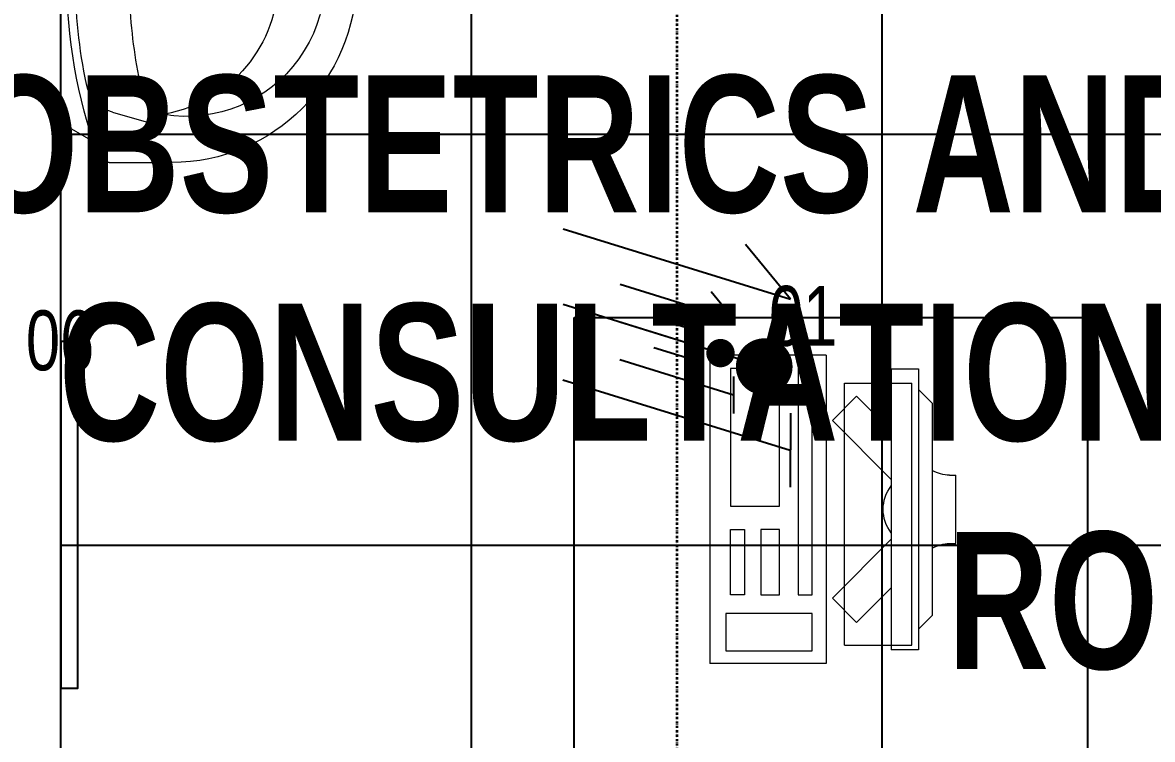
# Model space of a CAD drawing. Extents: x -12260 to 57327, y -29287 to 19916.
# Drawn here: x 20320 to 21971, y -5294 to -4247 of the extents above; entities that cross this region are included whole.
import ezdxf

# ---------------------------------------------------------------- set-up
doc = ezdxf.new("R2010")
doc.units = 0
doc.header["$LTSCALE"] = 0.25
doc.linetypes.add('DASHDOT', pattern=[25.4, 12.7, -6.35, 0, -6.35])
for name, color, linetype, lineweight in [('01-First Floor$0$72_EGR_BASE_TEXT', 252, 'Continuous', 5), ('01-First Floor$0$72_EGR_EQP_TAG', 142, 'Continuous', 5), ('01-First Floor$0$LOADING', 253, 'Continuous', 5), ('01-First Floor$0$SANIT', 250, 'Continuous', 5), ('01-First Floor$0$Walls', 251, 'Continuous', 5), ('E-LITE-CLNG-CNDT', 6, 'DASHDOT', 35), ('E-POWR-WIRE', 6, 'Continuous', 25), ('E-POWR-WIRE @ 100', 6, 'Continuous', 25), ('E-POWR-WIRE @ 20', 6, 'Continuous', 25), ('E-POWR-WIRE @ 50', 6, 'Continuous', 25)]:
    doc.layers.add(name, color=color, linetype=linetype, lineweight=lineweight)
doc.layers.add('01-First Floor$0$FALSE CEILING', color=251, linetype='Continuous')
doc.styles.add('01-First Floor$0$X3G_ENTITY_257CFD', font='swisscl.ttf', dxfattribs={"height": 200})
doc.styles.add('01-First Floor$0$X3G_ENTITY_9EC9', font='swisscl.ttf', dxfattribs={"height": 0.2})

# ---------------------------------------------------------------- blocks, each defined once
blk = doc.blocks.new('01-First Floor$0$lav-manta 60')
at = {"layer": '01-First Floor$0$SANIT'}
for p, q in [((0, 0.04), (0, -0.56)), ((-0.2658, -0.0529), (-0.2358, 0)), ((-0.2358, 0), (0.2358, 0)), ((0.2658, -0.0529), (0.2358, 0)), ((-0.015, -0.1473), (-0.0199, -0.064)), ((0.0274, -0.121), (-0.0078, -0.0673)), ((0.0389, -0.1142), (0.0087, -0.0575)), ((0.0191, -0.077), (0.0199, -0.064)), ((-0.3, -0.0789), (-0.3, -0.18)), ((-0.2185, -0.0841), (-0.2383, -0.1537)), ((0.2185, -0.0841), (0.2383, -0.1537)), ((0.3, -0.0789), (0.3, -0.18)), ((0.015, -0.1473), (0.0174, -0.1057))]:
    blk.add_line(p, q, dxfattribs=at)
for centre, radius, start, end in [((0, -0.8557), 0.8457, 70.1771, 109.8229), ((0, -0.8696), 0.8457, 78.1914, 101.8086), ((0, -0.0617), 0.025, 320.7474, 220.368), ((-0.1608, -0.1006), 0.06, 101.8086, 164.0794), ((0, -0.0617), 0.02, 353.2671, 186.682), ((0, -0.0617), 0.00966, 25.4127, 215.9577), ((0.1608, -0.1006), 0.06, 15.9206, 78.1914), ((-0.28, -0.0789), 0.02, 109.8229, 180), ((0.28, -0.0789), 0.02, 0, 70.1771), ((0, -0.9572), 0.8457, 91.1572, 102.0883), ((0, -0.9572), 0.8457, 88.5486, 88.844), ((0.0332, -0.1176), 0.00666, 210.6852, 30.6852), ((0, -0.9572), 0.8457, 77.9117, 87.4274), ((-0.1645, -0.189), 0.06, 102.0883, 174.8142), ((0.1645, -0.189), 0.06, 5.1858, 77.9117), ((0, -0.18), 0.035, 115.3106, 64.6894), ((0, -0.18), 0.0275, 117.1496, 62.8504), ((0, -0.1473), 0.015, 180, 0), ((0, -0.18), 0.3, 180, 0), ((0, -0.1282), 0.2252, 190.6097, 349.3903), ((0, -0.2039), 0.2252, 174.8142, 5.1858)]:
    blk.add_arc(centre, radius, start, end, dxfattribs=at)
blk = doc.blocks.new('01-First Floor$0$ITCWLS1-P')
at = {"layer": '01-First Floor$0$LOADING'}
for p, q in [((-0.17, 0.45), (-0.17, 0)), ((-0.17, 0.45), (0, 0.45)), ((0, 0.45), (0, 0)), ((-0.2651, 0.43, 0), (-0.3051, 0.43, 0)), ((-0.3051, 0.43, 0), (-0.3051, 0.02, 0)), ((-0.2651, 0.43, 0), (-0.2651, 0.02, 0)), ((-0.1496, 0.4305), (-0.1291, 0.4305)), ((-0.1291, 0.4305), (-0.1291, 0.4089)), ((-0.3251, 0.38, 0), (-0.3051, 0.4, 0)), ((-0.197, 0.4094), (-0.295, 0.4094)), ((-0.295, 0.0264), (-0.295, 0.4094)), ((-0.197, 0.0264), (-0.197, 0.4094)), ((-0.3251, 0.38, 0), (-0.3251, 0.07, 0)), ((-0.3503, 0.275), (-0.3596, 0.275)), ((-0.3596, 0.175), (-0.3596, 0.275)), ((-0.3503, 0.175), (-0.3596, 0.175)), ((-0.3251, 0.07, 0), (-0.3051, 0.05, 0)), ((-0.3051, 0.02, 0), (-0.2651, 0.02, 0)), ((-0.197, 0.0264), (-0.295, 0.0264)), ((-0.17, 0), (0, 0))]:
    blk.add_line(p, q, dxfattribs=at)
at = {"layer": '01-First Floor$0$LOADING', "extrusion": (2.48281e-10, 3.18408e-10, -1)}
for p, q in [((-0.2651, 0.3395), (-0.2144, 0.3902)), ((-0.1791, 0.3548), (-0.2144, 0.3902)), ((-0.2651, 0.2688), (-0.1791, 0.3548))]:
    blk.add_line(p, q, dxfattribs=at)
at = {"layer": '01-First Floor$0$LOADING', "extrusion": (2.48281e-10, -3.18408e-10, -1)}
for p, q in [((-0.2651, 0.1812), (-0.1791, 0.0952)), ((-0.2651, 0.1105), (-0.2144, 0.0598)), ((-0.1791, 0.0952), (-0.2144, 0.0598))]:
    blk.add_line(p, q, dxfattribs=at)
at = {"layer": '01-First Floor$0$LOADING'}
for points in [[(-0.1291, 0.4089), (-0.1291, 0.1), (-0.1496, 0.1), (-0.1496, 0.4305)], [(-0.1496, 0.1), (-0.1496, 0.1), (-0.1496, 0.1), (-0.1496, 0.1), (-0.1496, 0.1), (-0.1496, 0.1), (-0.1496, 0.1), (-0.1496, 0.1), (-0.1496, 0.1)], [(-0.1496, 0.1), (-0.1496, 0.1), (-0.1496, 0.1), (-0.1496, 0.1), (-0.1496, 0.1), (-0.1496, 0.1), (-0.1496, 0.1), (-0.1496, 0.1), (-0.1496, 0.1), (-0.1496, 0.1), (-0.1496, 0.1), (-0.1496, 0.1), (-0.1496, 0.1), (-0.1496, 0.1), (-0.1496, 0.1), (-0.1496, 0.1), (-0.1496, 0.1), (-0.1496, 0.1)], [(-0.1496, 0.1), (-0.1496, 0.1), (-0.1496, 0.1), (-0.1496, 0.1), (-0.1496, 0.1), (-0.1496, 0.1), (-0.1496, 0.1), (-0.1496, 0.1), (-0.1496, 0.1), (-0.1496, 0.1)], [(-0.1496, 0.1), (-0.1496, 0.1), (-0.1496, 0.1), (-0.1496, 0.1), (-0.1496, 0.1), (-0.1496, 0.1), (-0.1496, 0.1)], [(-0.1496, 0.1), (-0.1496, 0.1), (-0.1496, 0.1), (-0.1496, 0.1), (-0.1496, 0.1), (-0.1496, 0.1), (-0.1496, 0.1), (-0.1496, 0.1), (-0.1496, 0.1), (-0.1496, 0.1)], [(-0.1496, 0.1), (-0.1496, 0.1), (-0.1496, 0.1), (-0.1496, 0.1), (-0.1496, 0.1), (-0.1496, 0.1), (-0.1496, 0.1), (-0.1496, 0.1), (-0.1496, 0.1), (-0.1496, 0.1), (-0.1496, 0.1), (-0.1496, 0.1), (-0.1496, 0.1), (-0.1496, 0.1), (-0.1496, 0.1)], [(-0.1496, 0.1), (-0.1496, 0.1), (-0.1496, 0.1), (-0.1496, 0.1), (-0.1496, 0.1), (-0.1496, 0.1), (-0.1496, 0.1), (-0.1496, 0.1), (-0.1496, 0.1), (-0.1496, 0.1)], [(-0.1496, 0.1), (-0.1496, 0.1), (-0.1496, 0.1), (-0.1496, 0.1), (-0.1496, 0.1), (-0.1496, 0.1), (-0.1496, 0.1), (-0.1496, 0.1), (-0.1496, 0.1), (-0.1496, 0.1)], [(-0.1496, 0.1), (-0.1496, 0.1), (-0.1496, 0.1), (-0.1496, 0.1), (-0.1496, 0.1), (-0.1496, 0.1), (-0.1496, 0.1), (-0.1496, 0.1), (-0.1496, 0.1), (-0.1496, 0.1), (-0.1496, 0.1), (-0.1496, 0.1), (-0.1496, 0.1), (-0.1496, 0.1), (-0.1496, 0.1), (-0.1496, 0.1), (-0.1496, 0.1), (-0.1496, 0.1), (-0.1496, 0.1), (-0.1496, 0.1), (-0.1496, 0.1), (-0.1496, 0.1), (-0.1496, 0.1), (-0.1496, 0.1), (-0.1496, 0.1), (-0.1496, 0.1), (-0.1496, 0.1), (-0.1496, 0.1), (-0.1496, 0.1), (-0.1496, 0.1), (-0.1496, 0.1), (-0.1496, 0.1), (-0.1496, 0.1), (-0.1496, 0.1), (-0.1496, 0.1), (-0.1496, 0.1), (-0.1496, 0.1), (-0.1496, 0.1), (-0.1496, 0.1), (-0.1496, 0.1), (-0.1496, 0.1), (-0.1496, 0.1), (-0.1496, 0.1), (-0.1496, 0.1), (-0.1496, 0.1), (-0.1496, 0.1), (-0.1496, 0.1), (-0.1496, 0.1), (-0.1496, 0.1), (-0.1496, 0.1), (-0.1496, 0.1), (-0.1496, 0.1), (-0.1496, 0.1), (-0.1496, 0.1)], [(-0.1496, 0.1), (-0.1496, 0.1), (-0.1496, 0.1), (-0.1496, 0.1), (-0.1496, 0.1), (-0.1496, 0.1), (-0.1496, 0.1), (-0.1496, 0.1), (-0.1496, 0.1), (-0.1496, 0.1), (-0.1496, 0.1), (-0.1496, 0.1), (-0.1496, 0.1), (-0.1496, 0.1), (-0.1496, 0.1), (-0.1496, 0.1), (-0.1496, 0.1), (-0.1496, 0.1), (-0.1496, 0.1), (-0.1496, 0.1), (-0.1496, 0.1), (-0.1496, 0.1), (-0.1496, 0.1), (-0.1496, 0.1), (-0.1496, 0.1), (-0.1496, 0.1), (-0.1496, 0.1), (-0.1496, 0.1), (-0.1496, 0.1), (-0.1496, 0.1), (-0.1496, 0.1), (-0.1496, 0.1), (-0.1496, 0.1), (-0.1496, 0.1), (-0.1496, 0.1), (-0.1496, 0.1), (-0.1496, 0.1), (-0.1496, 0.1), (-0.1496, 0.1), (-0.1496, 0.1), (-0.1496, 0.1), (-0.1496, 0.1), (-0.1496, 0.1), (-0.1496, 0.1), (-0.1496, 0.1), (-0.1496, 0.1), (-0.1496, 0.1), (-0.1496, 0.1), (-0.1496, 0.1), (-0.1496, 0.1), (-0.1496, 0.1), (-0.1496, 0.1), (-0.1496, 0.1), (-0.1496, 0.1), (-0.1496, 0.1), (-0.1496, 0.1), (-0.1496, 0.1), (-0.1496, 0.1), (-0.1496, 0.1), (-0.1496, 0.1), (-0.1496, 0.1), (-0.1496, 0.1), (-0.1496, 0.1), (-0.1496, 0.1), (-0.1496, 0.1), (-0.1496, 0.1), (-0.1496, 0.1), (-0.1496, 0.1), (-0.1496, 0.1), (-0.1496, 0.1), (-0.1496, 0.1), (-0.1496, 0.1), (-0.1496, 0.1), (-0.1496, 0.1), (-0.1496, 0.1), (-0.1496, 0.1), (-0.1496, 0.1), (-0.1496, 0.1), (-0.1496, 0.1), (-0.1496, 0.1), (-0.1496, 0.1), (-0.1496, 0.1), (-0.1496, 0.1), (-0.1496, 0.1), (-0.1496, 0.1), (-0.1496, 0.1), (-0.1496, 0.1), (-0.1496, 0.1), (-0.1496, 0.1)], [(-0.1496, 0.1), (-0.1496, 0.1), (-0.1496, 0.1), (-0.1496, 0.1), (-0.1496, 0.1), (-0.1496, 0.1), (-0.1496, 0.1), (-0.1496, 0.1), (-0.1496, 0.1), (-0.1496, 0.1), (-0.1496, 0.1), (-0.1496, 0.1)], [(-0.1496, 0.1), (-0.1496, 0.1), (-0.1496, 0.1), (-0.1496, 0.1), (-0.1496, 0.1), (-0.1496, 0.1), (-0.1496, 0.1)], [(-0.1496, 0.1), (-0.1496, 0.1), (-0.1496, 0.1), (-0.1496, 0.1), (-0.1496, 0.1), (-0.1496, 0.1), (-0.1496, 0.1), (-0.1496, 0.1), (-0.1496, 0.1), (-0.1496, 0.1), (-0.1496, 0.1), (-0.1496, 0.1), (-0.1496, 0.1), (-0.1496, 0.1), (-0.1496, 0.1), (-0.1496, 0.1), (-0.1496, 0.1)], [(-0.1496, 0.1), (-0.1496, 0.1), (-0.1496, 0.1), (-0.1496, 0.1), (-0.1496, 0.1), (-0.1496, 0.1), (-0.1496, 0.1), (-0.1496, 0.1), (-0.1496, 0.1), (-0.1496, 0.1), (-0.1496, 0.1), (-0.1496, 0.1), (-0.1496, 0.1), (-0.1496, 0.1), (-0.1496, 0.1), (-0.1496, 0.1), (-0.1496, 0.1), (-0.1496, 0.1), (-0.1496, 0.1), (-0.1496, 0.1), (-0.1496, 0.1), (-0.1496, 0.1), (-0.1496, 0.1), (-0.1496, 0.1), (-0.1496, 0.1), (-0.1496, 0.1), (-0.1496, 0.1), (-0.1496, 0.1), (-0.1496, 0.1), (-0.1496, 0.1), (-0.1496, 0.1), (-0.1496, 0.1), (-0.1496, 0.1), (-0.1496, 0.1), (-0.1496, 0.1), (-0.1496, 0.1), (-0.1496, 0.1), (-0.1496, 0.1), (-0.1496, 0.1), (-0.1496, 0.1), (-0.1496, 0.1), (-0.1496, 0.1), (-0.1496, 0.1), (-0.1496, 0.1), (-0.1496, 0.1), (-0.1496, 0.1), (-0.1496, 0.1), (-0.1496, 0.1), (-0.1496, 0.1), (-0.1496, 0.1), (-0.1496, 0.1), (-0.1496, 0.1), (-0.1496, 0.1), (-0.1496, 0.1), (-0.1496, 0.1), (-0.1496, 0.1), (-0.1496, 0.1), (-0.1496, 0.1), (-0.1496, 0.1), (-0.1496, 0.1), (-0.1496, 0.1), (-0.1496, 0.1), (-0.1496, 0.1), (-0.1496, 0.1), (-0.1496, 0.1), (-0.1496, 0.1), (-0.1496, 0.1), (-0.1496, 0.1), (-0.1496, 0.1), (-0.1496, 0.1), (-0.1496, 0.1), (-0.1496, 0.1), (-0.1496, 0.1), (-0.1496, 0.1), (-0.1496, 0.1), (-0.1496, 0.1), (-0.1496, 0.1), (-0.1496, 0.1), (-0.1496, 0.1), (-0.1496, 0.1), (-0.1496, 0.1), (-0.1496, 0.1), (-0.1496, 0.1), (-0.1496, 0.1), (-0.1496, 0.1), (-0.1496, 0.1), (-0.1496, 0.1), (-0.1496, 0.1), (-0.1496, 0.1), (-0.1496, 0.1), (-0.1496, 0.1), (-0.1496, 0.1), (-0.1496, 0.1), (-0.1496, 0.1), (-0.1496, 0.1), (-0.1496, 0.1), (-0.1496, 0.1), (-0.1496, 0.1), (-0.1496, 0.1), (-0.1496, 0.1), (-0.1496, 0.1), (-0.1496, 0.1), (-0.1496, 0.1), (-0.1496, 0.1), (-0.1496, 0.1), (-0.1496, 0.1), (-0.1496, 0.1), (-0.1496, 0.1), (-0.1496, 0.1), (-0.1496, 0.1), (-0.1496, 0.1)], [(-0.1496, 0.1), (-0.1496, 0.1), (-0.1496, 0.1), (-0.1496, 0.1), (-0.1496, 0.1), (-0.1496, 0.1), (-0.1496, 0.1), (-0.1496, 0.1)]]:
    blk.add_lwpolyline(points, dxfattribs=at)
for points in [[(-0.1019, 0.4305), (-0.0304, 0.4305), (-0.0304, 0.2294), (-0.1019, 0.2294)], [(-0.1019, 0.1954), (-0.0747, 0.1954), (-0.0747, 0.1), (-0.1019, 0.1)], [(-0.0304, 0.1954), (-0.0508, 0.1954), (-0.0508, 0.1), (-0.0304, 0.1)], [(-0.1496, 0.1), (-0.1496, 0.1), (-0.1496, 0.1), (-0.1496, 0.1), (-0.1496, 0.1), (-0.1496, 0.1), (-0.1496, 0.1), (-0.1496, 0.1), (-0.1496, 0.1), (-0.1496, 0.1), (-0.1496, 0.1), (-0.1496, 0.1), (-0.1496, 0.1), (-0.1496, 0.1), (-0.1496, 0.1), (-0.1496, 0.1), (-0.1496, 0.1), (-0.1496, 0.1), (-0.1496, 0.1), (-0.1496, 0.1), (-0.1496, 0.1), (-0.1496, 0.1), (-0.1496, 0.1), (-0.1496, 0.1), (-0.1496, 0.1), (-0.1496, 0.1), (-0.1496, 0.1), (-0.1496, 0.1), (-0.1496, 0.1), (-0.1496, 0.1), (-0.1496, 0.1), (-0.1496, 0.1), (-0.1496, 0.1), (-0.1496, 0.1), (-0.1496, 0.1), (-0.1496, 0.1), (-0.1496, 0.1), (-0.1496, 0.1), (-0.1496, 0.1), (-0.1496, 0.1), (-0.1496, 0.1), (-0.1496, 0.1), (-0.1496, 0.1), (-0.1496, 0.1), (-0.1496, 0.1), (-0.1496, 0.1), (-0.1496, 0.1), (-0.1496, 0.1), (-0.1496, 0.1), (-0.1496, 0.1), (-0.1496, 0.1), (-0.1496, 0.1), (-0.1496, 0.1), (-0.1496, 0.1), (-0.1496, 0.1), (-0.1496, 0.1), (-0.1496, 0.1), (-0.1496, 0.1), (-0.1496, 0.1), (-0.1496, 0.1), (-0.1496, 0.1), (-0.1496, 0.1), (-0.1496, 0.1), (-0.1496, 0.1), (-0.1496, 0.1), (-0.1496, 0.1), (-0.1496, 0.1), (-0.1496, 0.1), (-0.1496, 0.1), (-0.1496, 0.1), (-0.1496, 0.1), (-0.1496, 0.1), (-0.1496, 0.1), (-0.1496, 0.1), (-0.1496, 0.1), (-0.1496, 0.1), (-0.1496, 0.1), (-0.1496, 0.1), (-0.1496, 0.1), (-0.1496, 0.1), (-0.1496, 0.1), (-0.1496, 0.1), (-0.1496, 0.1), (-0.1496, 0.1), (-0.1496, 0.1), (-0.1496, 0.1), (-0.1496, 0.1), (-0.1496, 0.1), (-0.1496, 0.1), (-0.1496, 0.1), (-0.1496, 0.1), (-0.1496, 0.1), (-0.1496, 0.1), (-0.1496, 0.1), (-0.1496, 0.1), (-0.1496, 0.1), (-0.1496, 0.1), (-0.1496, 0.1), (-0.1496, 0.1), (-0.1496, 0.1), (-0.1496, 0.1), (-0.1496, 0.1), (-0.1496, 0.1), (-0.1496, 0.1), (-0.1496, 0.1), (-0.1496, 0.1), (-0.1496, 0.1), (-0.1496, 0.1), (-0.1496, 0.1), (-0.1496, 0.1), (-0.1496, 0.1), (-0.1496, 0.1), (-0.1496, 0.1), (-0.1496, 0.1), (-0.1496, 0.1), (-0.1496, 0.1), (-0.1496, 0.1), (-0.1496, 0.1), (-0.1496, 0.1), (-0.1496, 0.1), (-0.1496, 0.1), (-0.1496, 0.1), (-0.1496, 0.1), (-0.1496, 0.1), (-0.1496, 0.1), (-0.1496, 0.1), (-0.1496, 0.1), (-0.1496, 0.1), (-0.1496, 0.1), (-0.1496, 0.1), (-0.1496, 0.1), (-0.1496, 0.1), (-0.1496, 0.1), (-0.1496, 0.1), (-0.1496, 0.1), (-0.1496, 0.1), (-0.1496, 0.1), (-0.1496, 0.1), (-0.1496, 0.1), (-0.1496, 0.1), (-0.1496, 0.1), (-0.1496, 0.1), (-0.1496, 0.1), (-0.1496, 0.1), (-0.1496, 0.1), (-0.1496, 0.1), (-0.1496, 0.1), (-0.1496, 0.1), (-0.1496, 0.1), (-0.1496, 0.1), (-0.1496, 0.1), (-0.1496, 0.1), (-0.1496, 0.1), (-0.1496, 0.1), (-0.1496, 0.1), (-0.1496, 0.1), (-0.1496, 0.1), (-0.1496, 0.1), (-0.1496, 0.1), (-0.1496, 0.1), (-0.1496, 0.1), (-0.1496, 0.1), (-0.1496, 0.1), (-0.1496, 0.1), (-0.1496, 0.1), (-0.1496, 0.1), (-0.1496, 0.1), (-0.1496, 0.1), (-0.1496, 0.1), (-0.1496, 0.1), (-0.1496, 0.1), (-0.1496, 0.1), (-0.1496, 0.1), (-0.1496, 0.1), (-0.1496, 0.1), (-0.1496, 0.1), (-0.1496, 0.1), (-0.1496, 0.1), (-0.1496, 0.1), (-0.1496, 0.1), (-0.1496, 0.1), (-0.1496, 0.1), (-0.1496, 0.1), (-0.1496, 0.1), (-0.1496, 0.1), (-0.1496, 0.1), (-0.1496, 0.1), (-0.1496, 0.1), (-0.1496, 0.1), (-0.1496, 0.1), (-0.1496, 0.1), (-0.1496, 0.1), (-0.1496, 0.1), (-0.1496, 0.1), (-0.1496, 0.1), (-0.1496, 0.1), (-0.1496, 0.1), (-0.1496, 0.1), (-0.1496, 0.1), (-0.1496, 0.1), (-0.1496, 0.1), (-0.1496, 0.1), (-0.1496, 0.1), (-0.1496, 0.1), (-0.1496, 0.1), (-0.1496, 0.1), (-0.1496, 0.1), (-0.1496, 0.1), (-0.1496, 0.1), (-0.1496, 0.1), (-0.1496, 0.1), (-0.1496, 0.1), (-0.1496, 0.1), (-0.1496, 0.1), (-0.1496, 0.1), (-0.1496, 0.1), (-0.1496, 0.1), (-0.1496, 0.1), (-0.1496, 0.1), (-0.1496, 0.1), (-0.1496, 0.1), (-0.1496, 0.1), (-0.1496, 0.1), (-0.1496, 0.1), (-0.1496, 0.1), (-0.1496, 0.1), (-0.1496, 0.1), (-0.1496, 0.1), (-0.1496, 0.1), (-0.1496, 0.1), (-0.1496, 0.1), (-0.1496, 0.1), (-0.1496, 0.1), (-0.1496, 0.1), (-0.1496, 0.1), (-0.1496, 0.1), (-0.1496, 0.1), (-0.1496, 0.1), (-0.1496, 0.1), (-0.1496, 0.1), (-0.1496, 0.1), (-0.1496, 0.1), (-0.1496, 0.1), (-0.1496, 0.1), (-0.1496, 0.1), (-0.1496, 0.1), (-0.1496, 0.1), (-0.1496, 0.1), (-0.1496, 0.1), (-0.1496, 0.1), (-0.1496, 0.1), (-0.1496, 0.1), (-0.1496, 0.1), (-0.1496, 0.1), (-0.1496, 0.1), (-0.1496, 0.1), (-0.1496, 0.1), (-0.1496, 0.1), (-0.1496, 0.1), (-0.1496, 0.1), (-0.1496, 0.1), (-0.1496, 0.1), (-0.1496, 0.1), (-0.1496, 0.1), (-0.1496, 0.1), (-0.1496, 0.1), (-0.1496, 0.1), (-0.1496, 0.1), (-0.1496, 0.1), (-0.1496, 0.1), (-0.1496, 0.1), (-0.1496, 0.1), (-0.1496, 0.1), (-0.1496, 0.1), (-0.1496, 0.1), (-0.1496, 0.1), (-0.1496, 0.1)], [(-0.1496, 0.1), (-0.1496, 0.1), (-0.1496, 0.1), (-0.1496, 0.1), (-0.1496, 0.1), (-0.1496, 0.1), (-0.1496, 0.1), (-0.1496, 0.1), (-0.1496, 0.1), (-0.1496, 0.1), (-0.1496, 0.1), (-0.1496, 0.1), (-0.1496, 0.1), (-0.1496, 0.1), (-0.1496, 0.1), (-0.1496, 0.1), (-0.1496, 0.1), (-0.1496, 0.1), (-0.1496, 0.1), (-0.1496, 0.1), (-0.1496, 0.1), (-0.1496, 0.1), (-0.1496, 0.1), (-0.1496, 0.1), (-0.1496, 0.1), (-0.1496, 0.1), (-0.1496, 0.1), (-0.1496, 0.1), (-0.1496, 0.1), (-0.1496, 0.1), (-0.1496, 0.1), (-0.1496, 0.1), (-0.1496, 0.1), (-0.1496, 0.1), (-0.1496, 0.1), (-0.1496, 0.1), (-0.1496, 0.1), (-0.1496, 0.1), (-0.1496, 0.1), (-0.1496, 0.1), (-0.1496, 0.1), (-0.1496, 0.1), (-0.1496, 0.1), (-0.1496, 0.1), (-0.1496, 0.1), (-0.1496, 0.1), (-0.1496, 0.1), (-0.1496, 0.1), (-0.1496, 0.1), (-0.1496, 0.1), (-0.1496, 0.1), (-0.1496, 0.1), (-0.1496, 0.1), (-0.1496, 0.1), (-0.1496, 0.1), (-0.1496, 0.1), (-0.1496, 0.1), (-0.1496, 0.1), (-0.1496, 0.1), (-0.1496, 0.1), (-0.1496, 0.1), (-0.1496, 0.1), (-0.1496, 0.1), (-0.1496, 0.1), (-0.1496, 0.1), (-0.1496, 0.1), (-0.1496, 0.1), (-0.1496, 0.1), (-0.1496, 0.1), (-0.1496, 0.1), (-0.1496, 0.1), (-0.1496, 0.1), (-0.1496, 0.1), (-0.1496, 0.1), (-0.1496, 0.1), (-0.1496, 0.1), (-0.1496, 0.1), (-0.1496, 0.1), (-0.1496, 0.1), (-0.1496, 0.1), (-0.1496, 0.1), (-0.1496, 0.1), (-0.1496, 0.1), (-0.1496, 0.1), (-0.1496, 0.1), (-0.1496, 0.1), (-0.1496, 0.1), (-0.1496, 0.1), (-0.1496, 0.1), (-0.1496, 0.1), (-0.1496, 0.1), (-0.1496, 0.1), (-0.1496, 0.1), (-0.1496, 0.1), (-0.1496, 0.1), (-0.1496, 0.1), (-0.1496, 0.1), (-0.1496, 0.1), (-0.1496, 0.1), (-0.1496, 0.1), (-0.1496, 0.1), (-0.1496, 0.1), (-0.1496, 0.1), (-0.1496, 0.1), (-0.1496, 0.1), (-0.1496, 0.1), (-0.1496, 0.1), (-0.1496, 0.1), (-0.1496, 0.1), (-0.1496, 0.1), (-0.1496, 0.1), (-0.1496, 0.1), (-0.1496, 0.1), (-0.1496, 0.1), (-0.1496, 0.1), (-0.1496, 0.1), (-0.1496, 0.1), (-0.1496, 0.1), (-0.1496, 0.1), (-0.1496, 0.1), (-0.1496, 0.1), (-0.1496, 0.1), (-0.1496, 0.1), (-0.1496, 0.1), (-0.1496, 0.1), (-0.1496, 0.1), (-0.1496, 0.1), (-0.1496, 0.1), (-0.1496, 0.1), (-0.1496, 0.1), (-0.1496, 0.1), (-0.1496, 0.1), (-0.1496, 0.1), (-0.1496, 0.1), (-0.1496, 0.1), (-0.1496, 0.1), (-0.1496, 0.1), (-0.1496, 0.1), (-0.1496, 0.1), (-0.1496, 0.1), (-0.1496, 0.1), (-0.1496, 0.1), (-0.1496, 0.1), (-0.1496, 0.1), (-0.1496, 0.1), (-0.1496, 0.1), (-0.1496, 0.1), (-0.1496, 0.1), (-0.1496, 0.1), (-0.1496, 0.1), (-0.1496, 0.1), (-0.1496, 0.1), (-0.1496, 0.1), (-0.1496, 0.1), (-0.1496, 0.1), (-0.1496, 0.1), (-0.1496, 0.1), (-0.1496, 0.1), (-0.1496, 0.1), (-0.1496, 0.1), (-0.1496, 0.1), (-0.1496, 0.1), (-0.1496, 0.1), (-0.1496, 0.1), (-0.1496, 0.1), (-0.1496, 0.1), (-0.1496, 0.1), (-0.1496, 0.1), (-0.1496, 0.1), (-0.1496, 0.1), (-0.1496, 0.1), (-0.1496, 0.1), (-0.1496, 0.1), (-0.1496, 0.1), (-0.1496, 0.1), (-0.1496, 0.1), (-0.1496, 0.1), (-0.1496, 0.1), (-0.1496, 0.1), (-0.1496, 0.1), (-0.1496, 0.1), (-0.1496, 0.1), (-0.1496, 0.1), (-0.1496, 0.1), (-0.1496, 0.1), (-0.1496, 0.1), (-0.1496, 0.1), (-0.1496, 0.1), (-0.1496, 0.1), (-0.1496, 0.1), (-0.1496, 0.1), (-0.1496, 0.1), (-0.1496, 0.1), (-0.1496, 0.1), (-0.1496, 0.1), (-0.1496, 0.1), (-0.1496, 0.1), (-0.1496, 0.1), (-0.1496, 0.1), (-0.1496, 0.1), (-0.1496, 0.1), (-0.1496, 0.1), (-0.1496, 0.1), (-0.1496, 0.1), (-0.1496, 0.1), (-0.1496, 0.1), (-0.1496, 0.1), (-0.1496, 0.1), (-0.1496, 0.1), (-0.1496, 0.1), (-0.1496, 0.1), (-0.1496, 0.1), (-0.1496, 0.1), (-0.1496, 0.1)], [(-0.1496, 0.1), (-0.1496, 0.1), (-0.1496, 0.1), (-0.1496, 0.1), (-0.1496, 0.1), (-0.1496, 0.1), (-0.1496, 0.1), (-0.1496, 0.1), (-0.1496, 0.1), (-0.1496, 0.1), (-0.1496, 0.1), (-0.1496, 0.1), (-0.1496, 0.1), (-0.1496, 0.1), (-0.1496, 0.1), (-0.1496, 0.1), (-0.1496, 0.1), (-0.1496, 0.1), (-0.1496, 0.1), (-0.1496, 0.1), (-0.1496, 0.1), (-0.1496, 0.1), (-0.1496, 0.1), (-0.1496, 0.1), (-0.1496, 0.1), (-0.1496, 0.1), (-0.1496, 0.1), (-0.1496, 0.1), (-0.1496, 0.1), (-0.1496, 0.1), (-0.1496, 0.1), (-0.1496, 0.1), (-0.1496, 0.1), (-0.1496, 0.1), (-0.1496, 0.1), (-0.1496, 0.1), (-0.1496, 0.1), (-0.1496, 0.1), (-0.1496, 0.1), (-0.1496, 0.1), (-0.1496, 0.1), (-0.1496, 0.1), (-0.1496, 0.1), (-0.1496, 0.1), (-0.1496, 0.1), (-0.1496, 0.1), (-0.1496, 0.1), (-0.1496, 0.1), (-0.1496, 0.1), (-0.1496, 0.1), (-0.1496, 0.1), (-0.1496, 0.1), (-0.1496, 0.1), (-0.1496, 0.1), (-0.1496, 0.1), (-0.1496, 0.1), (-0.1496, 0.1), (-0.1496, 0.1), (-0.1496, 0.1), (-0.1496, 0.1), (-0.1496, 0.1), (-0.1496, 0.1), (-0.1496, 0.1), (-0.1496, 0.1), (-0.1496, 0.1), (-0.1496, 0.1), (-0.1496, 0.1), (-0.1496, 0.1), (-0.1496, 0.1), (-0.1496, 0.1), (-0.1496, 0.1), (-0.1496, 0.1), (-0.1496, 0.1), (-0.1496, 0.1), (-0.1496, 0.1), (-0.1496, 0.1), (-0.1496, 0.1), (-0.1496, 0.1), (-0.1496, 0.1), (-0.1496, 0.1), (-0.1496, 0.1), (-0.1496, 0.1), (-0.1496, 0.1), (-0.1496, 0.1), (-0.1496, 0.1), (-0.1496, 0.1), (-0.1496, 0.1), (-0.1496, 0.1), (-0.1496, 0.1), (-0.1496, 0.1), (-0.1496, 0.1), (-0.1496, 0.1), (-0.1496, 0.1), (-0.1496, 0.1), (-0.1496, 0.1), (-0.1496, 0.1), (-0.1496, 0.1), (-0.1496, 0.1), (-0.1496, 0.1), (-0.1496, 0.1), (-0.1496, 0.1), (-0.1496, 0.1), (-0.1496, 0.1), (-0.1496, 0.1), (-0.1496, 0.1), (-0.1496, 0.1), (-0.1496, 0.1), (-0.1496, 0.1), (-0.1496, 0.1), (-0.1496, 0.1), (-0.1496, 0.1), (-0.1496, 0.1), (-0.1496, 0.1), (-0.1496, 0.1), (-0.1496, 0.1), (-0.1496, 0.1), (-0.1496, 0.1), (-0.1496, 0.1), (-0.1496, 0.1), (-0.1496, 0.1), (-0.1496, 0.1), (-0.1496, 0.1), (-0.1496, 0.1), (-0.1496, 0.1), (-0.1496, 0.1), (-0.1496, 0.1), (-0.1496, 0.1), (-0.1496, 0.1), (-0.1496, 0.1), (-0.1496, 0.1), (-0.1496, 0.1), (-0.1496, 0.1), (-0.1496, 0.1), (-0.1496, 0.1), (-0.1496, 0.1), (-0.1496, 0.1), (-0.1496, 0.1), (-0.1496, 0.1), (-0.1496, 0.1), (-0.1496, 0.1), (-0.1496, 0.1), (-0.1496, 0.1), (-0.1496, 0.1), (-0.1496, 0.1), (-0.1496, 0.1), (-0.1496, 0.1), (-0.1496, 0.1), (-0.1496, 0.1), (-0.1496, 0.1), (-0.1496, 0.1), (-0.1496, 0.1), (-0.1496, 0.1), (-0.1496, 0.1), (-0.1496, 0.1), (-0.1496, 0.1), (-0.1496, 0.1), (-0.1496, 0.1), (-0.1496, 0.1), (-0.1496, 0.1), (-0.1496, 0.1), (-0.1496, 0.1), (-0.1496, 0.1), (-0.1496, 0.1), (-0.1496, 0.1), (-0.1496, 0.1), (-0.1496, 0.1), (-0.1496, 0.1), (-0.1496, 0.1), (-0.1496, 0.1), (-0.1496, 0.1), (-0.1496, 0.1), (-0.1496, 0.1), (-0.1496, 0.1), (-0.1496, 0.1), (-0.1496, 0.1), (-0.1496, 0.1), (-0.1496, 0.1), (-0.1496, 0.1), (-0.1496, 0.1), (-0.1496, 0.1), (-0.1496, 0.1), (-0.1496, 0.1), (-0.1496, 0.1), (-0.1496, 0.1), (-0.1496, 0.1), (-0.1496, 0.1), (-0.1496, 0.1), (-0.1496, 0.1), (-0.1496, 0.1), (-0.1496, 0.1), (-0.1496, 0.1), (-0.1496, 0.1), (-0.1496, 0.1), (-0.1496, 0.1), (-0.1496, 0.1), (-0.1496, 0.1), (-0.1496, 0.1), (-0.1496, 0.1), (-0.1496, 0.1), (-0.1496, 0.1), (-0.1496, 0.1), (-0.1496, 0.1), (-0.1496, 0.1), (-0.1496, 0.1), (-0.1496, 0.1), (-0.1496, 0.1), (-0.1496, 0.1), (-0.1496, 0.1), (-0.1496, 0.1), (-0.1496, 0.1), (-0.1496, 0.1), (-0.1496, 0.1), (-0.1496, 0.1), (-0.1496, 0.1), (-0.1496, 0.1), (-0.1496, 0.1), (-0.1496, 0.1), (-0.1496, 0.1), (-0.1496, 0.1)], [(-0.1496, 0.0727), (-0.0236, 0.0727), (-0.0236, 0.0182), (-0.1496, 0.0182)]]:
    blk.add_lwpolyline(points, close=True, dxfattribs=at)
for centre, radius, start, end in [((-0.3503, 0.325), 0.05, 270, 300.3093), ((-0.3089, 0.225), 0.0556, 321.9431, 38.0569), ((-0.3503, 0.125), 0.05, 59.6907, 90)]:
    blk.add_arc(centre, radius, start, end, dxfattribs=at)
blk = doc.blocks.new('01-First Floor')
at = {"layer": '01-First Floor$0$FALSE CEILING', "linetype": 'Continuous'}
for p, q in [((20976, -6810), (20976, -2810)), ((21576, -6810), (21576, -2810)), ((20376, -4410), (23876, -4410)), ((20376, -5010), (23876, -5010))]:
    blk.add_line(p, q, dxfattribs=at)
at = {"layer": '01-First Floor$0$FALSE CEILING'}
blk.add_lwpolyline([(20376, -2810), (23876, -2810), (23876, -6810), (20376, -6810)], close=True, dxfattribs=at)
at = {"layer": '01-First Floor$0$FALSE CEILING', "elevation": -0.1}
blk.add_lwpolyline([(21126, -4677.5), (21876, -4677.5), (21876, -6177.5), (21126, -6177.5)], close=True, dxfattribs=at)
blk.add_lwpolyline([(20376, -5218.9), (20401, -5218.9), (20401, -4712.9), (20376, -4712.9), (20376, -5218.9)], dxfattribs=at)
at = {"layer": '01-First Floor$0$LOADING', "elevation": -0.1}
blk.add_lwpolyline([(21126, -4677.5), (21876, -4677.5), (21876, -6177.5), (21126, -6177.5)], close=True, dxfattribs=at)
blk.add_lwpolyline([(20376, -5218.9), (20401, -5218.9), (20401, -4712.9), (20376, -4712.9), (20376, -5218.9)], dxfattribs=at)
at = {"layer": '01-First Floor$0$Walls'}
blk.add_line((20376, -2810), (20376, -5552.8), dxfattribs=at)
at = {"layer": '01-First Floor$0$LOADING', "extrusion": (-8.01373e-06, 1.9399e-16, 1), "xscale": -1000.000000000011, "yscale": 1000.000000000011, "zscale": 1000.000000000011}
blk.add_blockref('01-First Floor$0$ITCWLS1-P', (21324.1, -5182.9, -0.3), dxfattribs=at)
at = {"layer": '01-First Floor$0$SANIT', "xscale": -900.000000000201, "yscale": 900.000000000201, "zscale": 900.000000000201, "rotation": 90}
blk.add_blockref('01-First Floor$0$lav-manta 60', (20376, -4181.4), dxfattribs=at)
at = {"layer": '01-First Floor$0$72_EGR_BASE_TEXT', "insert": (21990.5, -4324.1, 0), "char_height": 200, "width": 3714.666, "attachment_point": 2, "style": '01-First Floor$0$X3G_ENTITY_9EC9'}
blk.add_mtext('{\\fSwis721 LtCn BT|b1|i0|c0|p34;OBSTETRICS AND GYNAECOLOGY CONSULTATION / EXAMINATION ROOM}', dxfattribs=at)
at = {"layer": '01-First Floor$0$72_EGR_EQP_TAG', "char_height": 87.47, "attachment_point": 2, "style": '01-First Floor$0$X3G_ENTITY_257CFD'}
for s, insert in [('01', (21460.6, -4631.6, -0.1)), ('06', (20375.1, -4667.4, -0.1))]:
    blk.add_mtext(s, dxfattribs=dict(at, insert=insert))
blk = doc.blocks.new('*U41')
for p, q in [((-1.658, 1.617), (1.663, 0.587)), ((1.663, 0.587), (1.004, 1.389)), ((-1.66, 0.515), (1.66, -0.515)), ((-1.663, -0.587), (1.658, -1.617)), ((1.659, -1.078), (1.657, -2.157))]:
    blk.add_line(p, q)
at = {"const_width": 0.414}
blk.add_lwpolyline([(1.278, -0.19, 1), (1.277, -0.604, 1)], format="xyb", close=True, dxfattribs=at)
blk = doc.blocks.new('*U754')
at = {"layer": 'E-POWR-WIRE @ 100', "xscale": 100, "yscale": 100, "zscale": 100}
blk.add_blockref('*U41', (21275.9, -4709.9), dxfattribs=at)
at = {"layer": 'E-POWR-WIRE @ 20', "xscale": 20, "yscale": 20, "zscale": 20}
blk.add_blockref('*U41', (21275.9, -4709.9), dxfattribs=at)
at = {"layer": 'E-POWR-WIRE @ 50', "xscale": 50, "yscale": 50, "zscale": 50}
blk.add_blockref('*U41', (21275.9, -4709.9), dxfattribs=at)

msp = doc.modelspace()

# ---------------------------------------------------------------- linework, layer by layer
at = {"layer": 'E-LITE-CLNG-CNDT'}
msp.add_lwpolyline([(21275.9, -3809.9), (21275.9, -5609.9)], dxfattribs=at)

# ---------------------------------------------------------------- block references
msp.add_blockref('01-First Floor', (0, 0), dxfattribs=at)
at = {"layer": 'E-POWR-WIRE'}
msp.add_blockref('*U754', (0, 0), dxfattribs=at)

doc.saveas('drawing.dxf')
